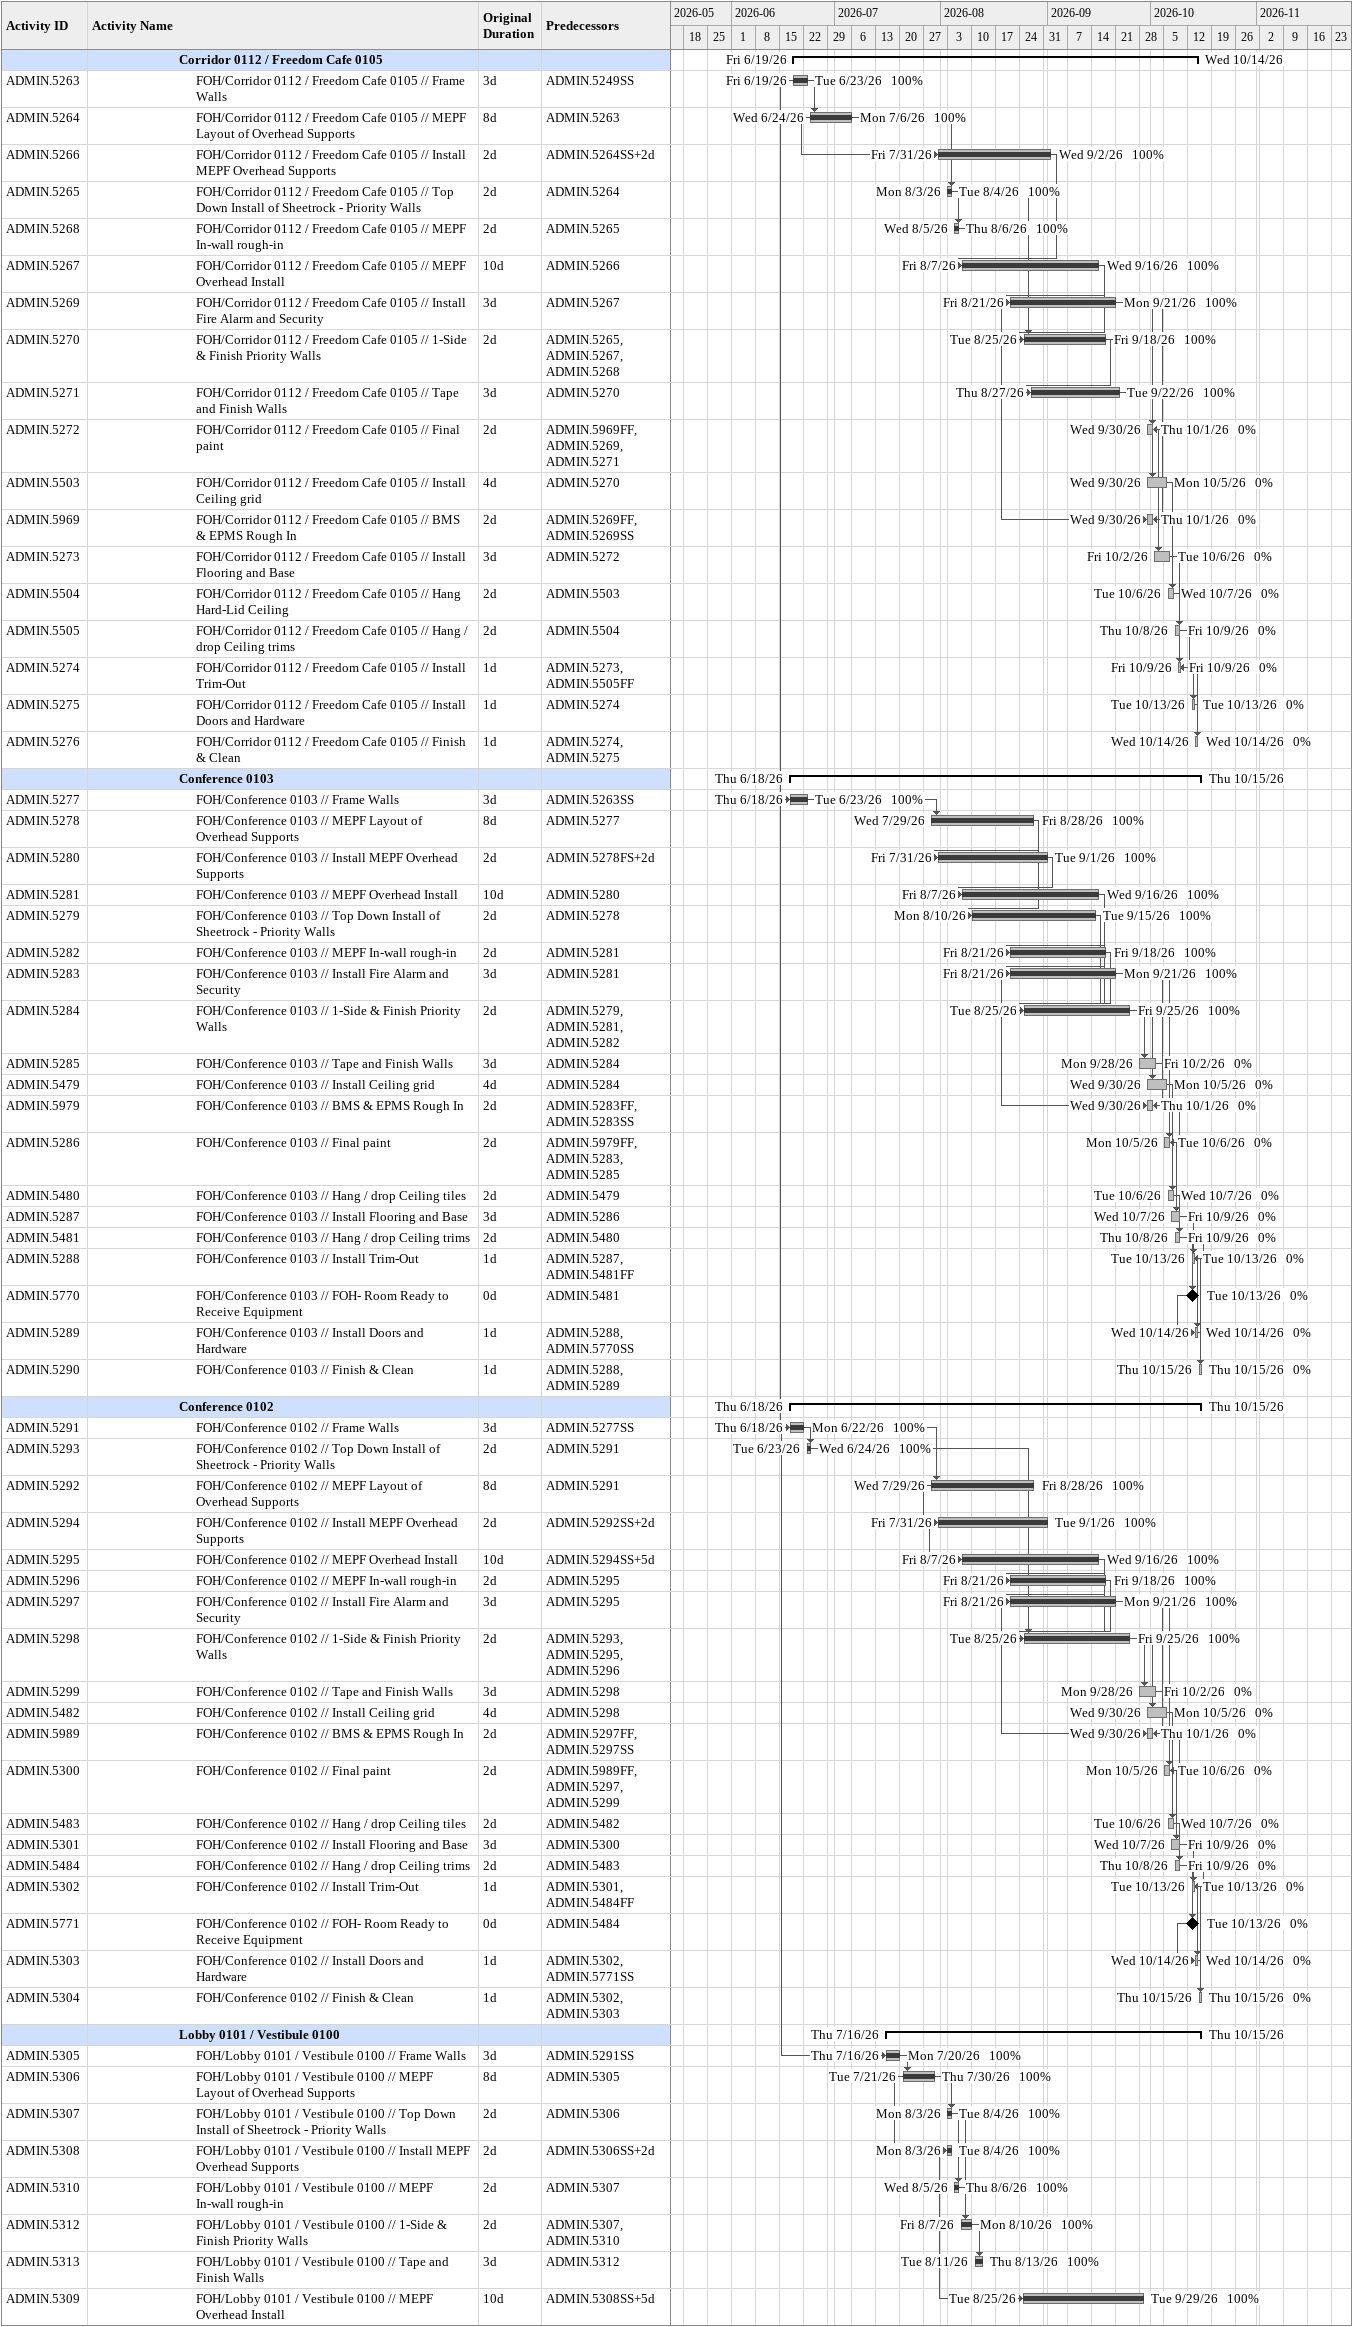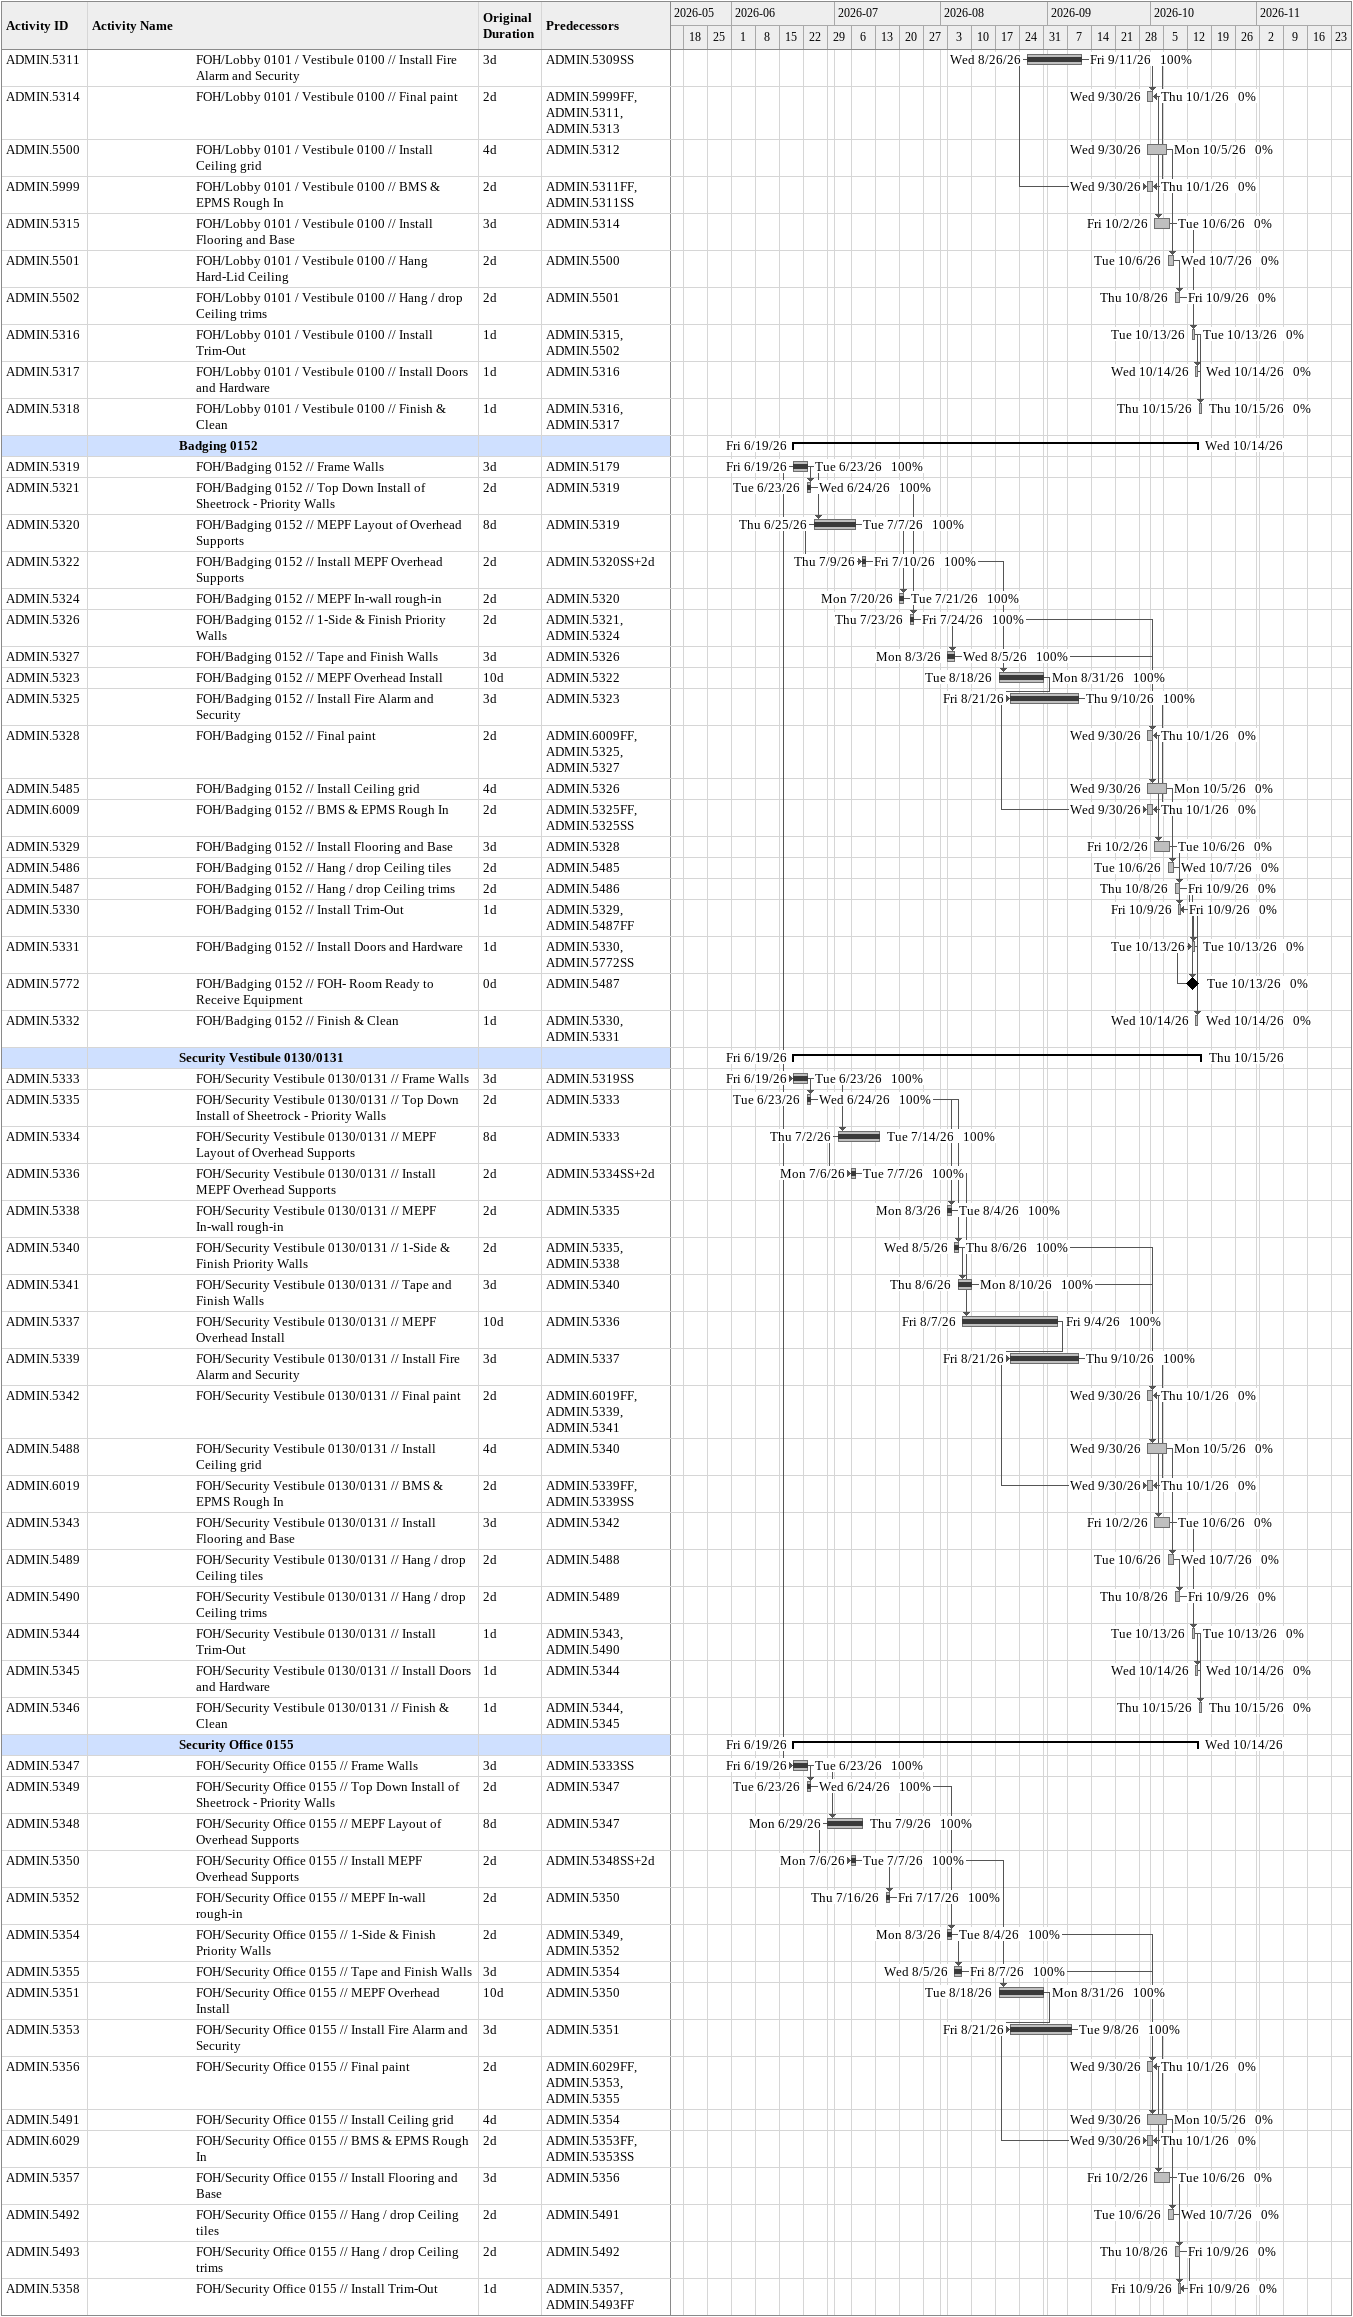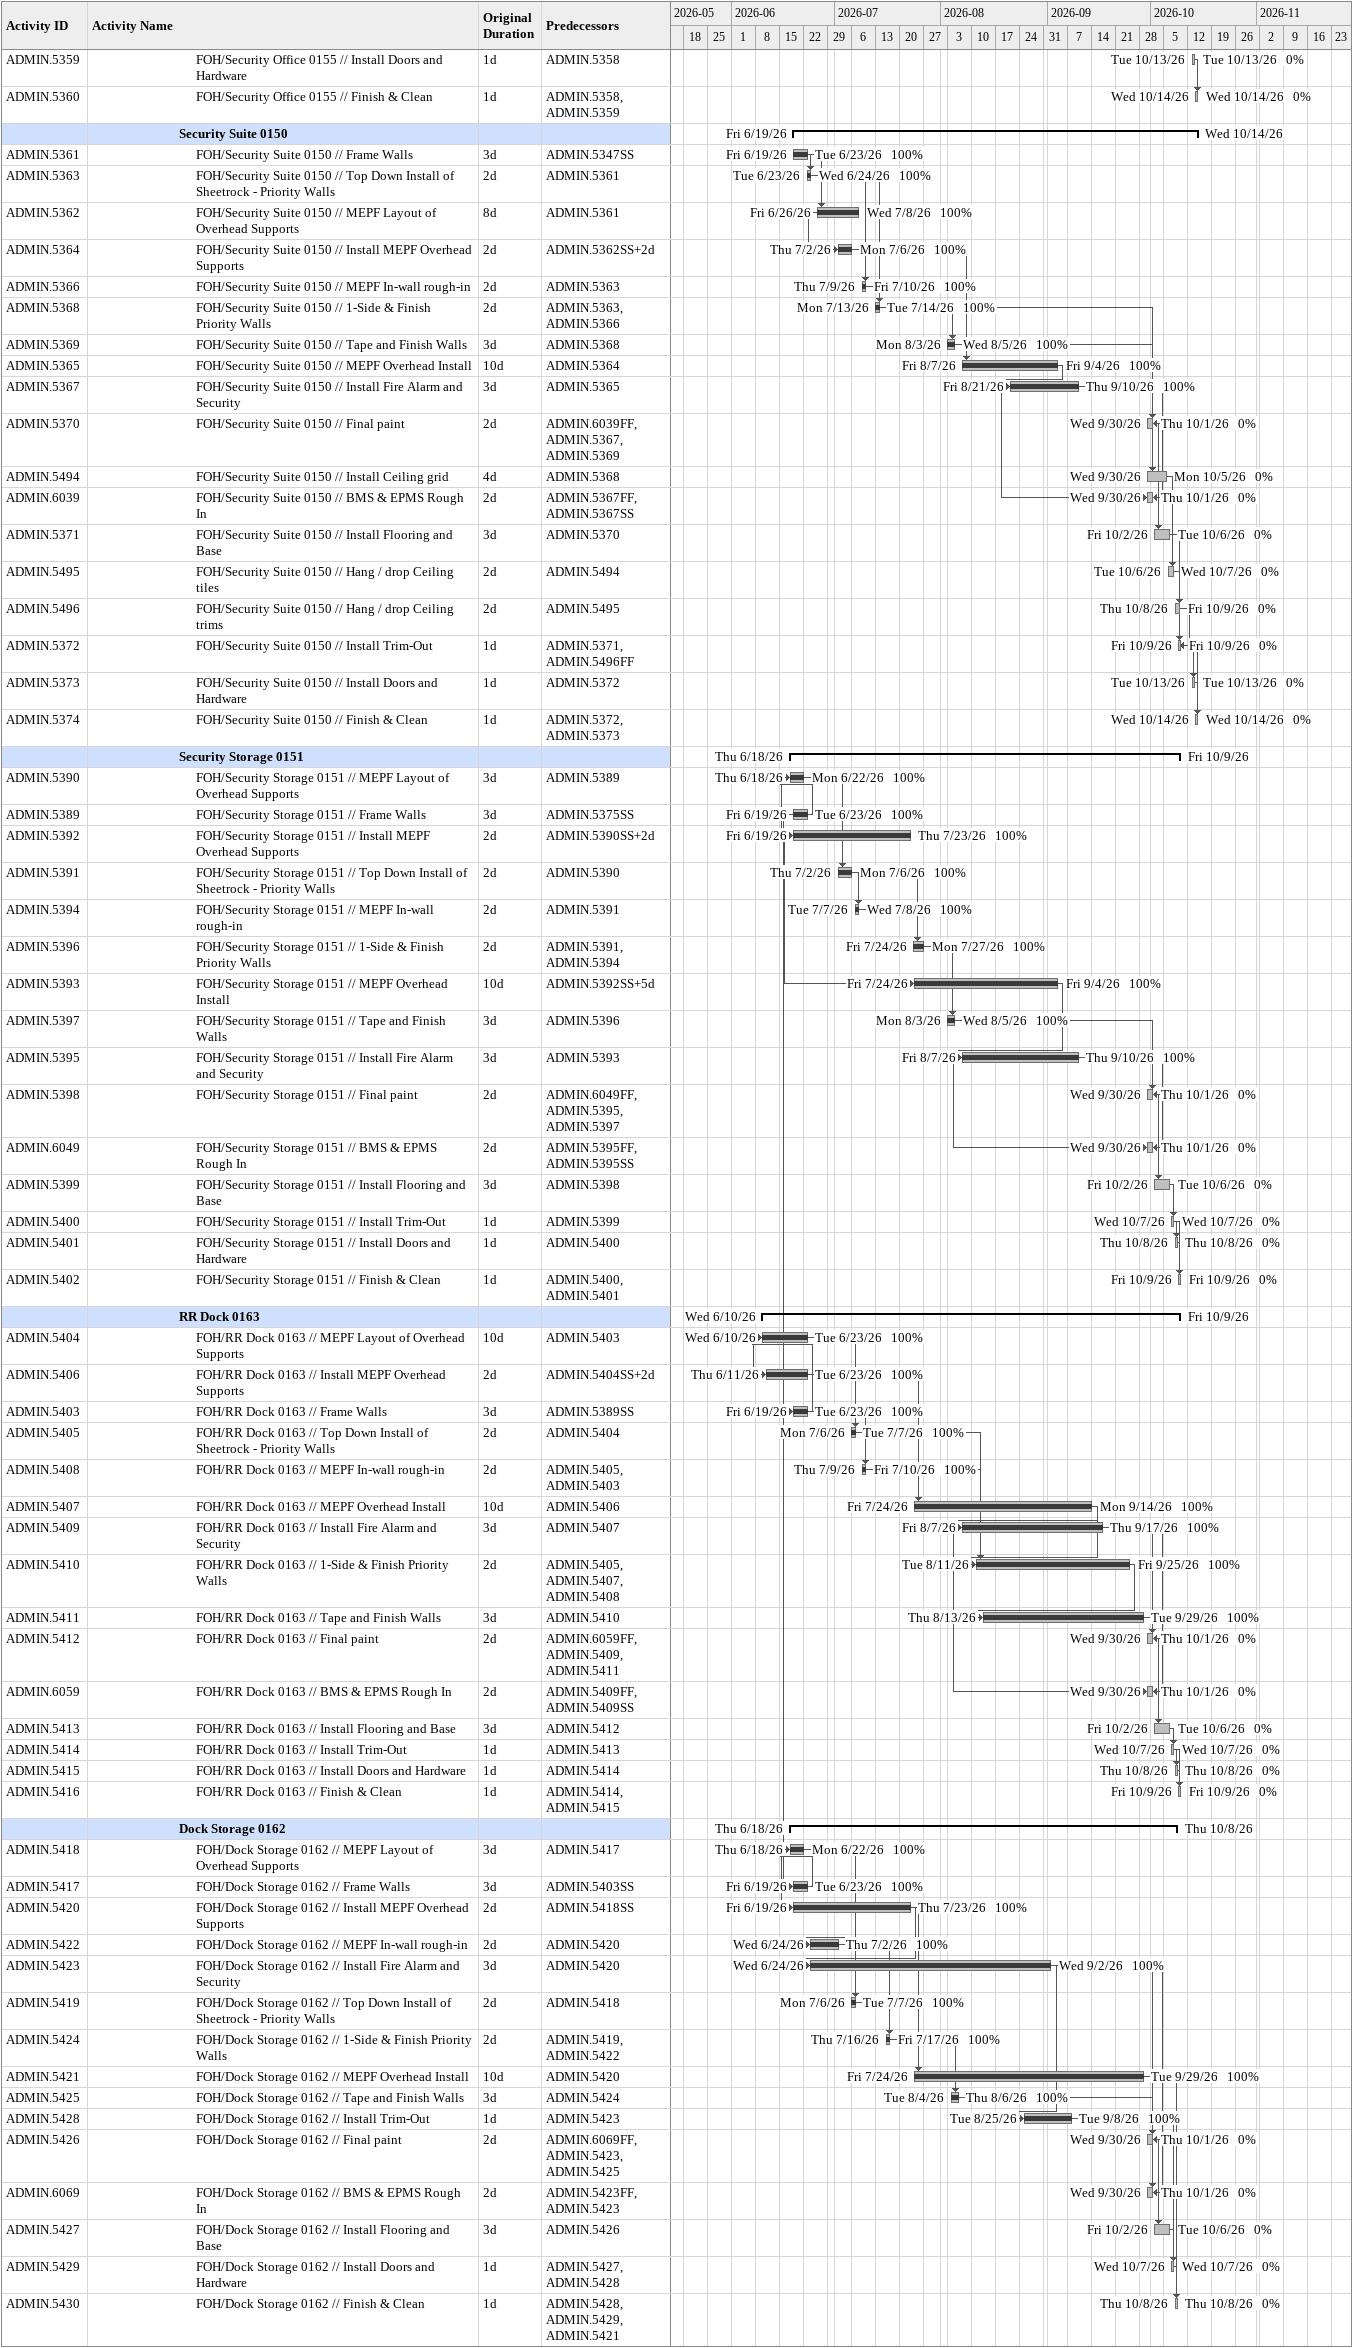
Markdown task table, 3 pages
| ID | Level | Task | Original duration | Start | Finish | Predecessors | % complete |
|---|---|---|---|---|---|---|---|
|  | 6 | **Corridor 0112 / Freedom Cafe 0105** |  | 2026-06-19 | 2026-10-14 |  |  |
| ADMIN.5263 | 7 | FOH/Corridor 0112 / Freedom Cafe 0105 // Frame Walls | 3d | 2026-06-19 | 2026-06-23 | ADMIN.5249SS | 100 |
| ADMIN.5264 | 7 | FOH/Corridor 0112 / Freedom Cafe 0105 // MEPF Layout of Overhead Supports | 8d | 2026-06-24 | 2026-07-06 | ADMIN.5263 | 100 |
| ADMIN.5266 | 7 | FOH/Corridor 0112 / Freedom Cafe 0105 // Install MEPF Overhead Supports | 2d | 2026-07-31 | 2026-09-02 | ADMIN.5264SS+2d | 100 |
| ADMIN.5265 | 7 | FOH/Corridor 0112 / Freedom Cafe 0105 // Top Down Install of Sheetrock - Priority Walls | 2d | 2026-08-03 | 2026-08-04 | ADMIN.5264 | 100 |
| ADMIN.5268 | 7 | FOH/Corridor 0112 / Freedom Cafe 0105 // MEPF In-wall rough-in | 2d | 2026-08-05 | 2026-08-06 | ADMIN.5265 | 100 |
| ADMIN.5267 | 7 | FOH/Corridor 0112 / Freedom Cafe 0105 // MEPF Overhead Install | 10d | 2026-08-07 | 2026-09-16 | ADMIN.5266 | 100 |
| ADMIN.5269 | 7 | FOH/Corridor 0112 / Freedom Cafe 0105 // Install Fire Alarm and Security | 3d | 2026-08-21 | 2026-09-21 | ADMIN.5267 | 100 |
| ADMIN.5270 | 7 | FOH/Corridor 0112 / Freedom Cafe 0105 // 1-Side & Finish Priority Walls | 2d | 2026-08-25 | 2026-09-18 | ADMIN.5265, ADMIN.5267, ADMIN.5268 | 100 |
| ADMIN.5271 | 7 | FOH/Corridor 0112 / Freedom Cafe 0105 // Tape and Finish Walls | 3d | 2026-08-27 | 2026-09-22 | ADMIN.5270 | 100 |
| ADMIN.5272 | 7 | FOH/Corridor 0112 / Freedom Cafe 0105 // Final paint | 2d | 2026-09-30 | 2026-10-01 | ADMIN.5969FF, ADMIN.5269, ADMIN.5271 | 0 |
| ADMIN.5503 | 7 | FOH/Corridor 0112 / Freedom Cafe 0105 // Install Ceiling grid | 4d | 2026-09-30 | 2026-10-05 | ADMIN.5270 | 0 |
| ADMIN.5969 | 7 | FOH/Corridor 0112 / Freedom Cafe 0105 // BMS & EPMS Rough In | 2d | 2026-09-30 | 2026-10-01 | ADMIN.5269FF, ADMIN.5269SS | 0 |
| ADMIN.5273 | 7 | FOH/Corridor 0112 / Freedom Cafe 0105 // Install Flooring and Base | 3d | 2026-10-02 | 2026-10-06 | ADMIN.5272 | 0 |
| ADMIN.5504 | 7 | FOH/Corridor 0112 / Freedom Cafe 0105 // Hang Hard-Lid Ceiling | 2d | 2026-10-06 | 2026-10-07 | ADMIN.5503 | 0 |
| ADMIN.5505 | 7 | FOH/Corridor 0112 / Freedom Cafe 0105 // Hang / drop Ceiling trims | 2d | 2026-10-08 | 2026-10-09 | ADMIN.5504 | 0 |
| ADMIN.5274 | 7 | FOH/Corridor 0112 / Freedom Cafe 0105 // Install Trim-Out | 1d | 2026-10-09 | 2026-10-09 | ADMIN.5273, ADMIN.5505FF | 0 |
| ADMIN.5275 | 7 | FOH/Corridor 0112 / Freedom Cafe 0105 // Install Doors and Hardware | 1d | 2026-10-13 | 2026-10-13 | ADMIN.5274 | 0 |
| ADMIN.5276 | 7 | FOH/Corridor 0112 / Freedom Cafe 0105 // Finish & Clean | 1d | 2026-10-14 | 2026-10-14 | ADMIN.5274, ADMIN.5275 | 0 |
|  | 6 | **Conference 0103** |  | 2026-06-18 | 2026-10-15 |  |  |
| ADMIN.5277 | 7 | FOH/Conference 0103 // Frame Walls | 3d | 2026-06-18 | 2026-06-23 | ADMIN.5263SS | 100 |
| ADMIN.5278 | 7 | FOH/Conference 0103 // MEPF Layout of Overhead Supports | 8d | 2026-07-29 | 2026-08-28 | ADMIN.5277 | 100 |
| ADMIN.5280 | 7 | FOH/Conference 0103 // Install MEPF Overhead Supports | 2d | 2026-07-31 | 2026-09-01 | ADMIN.5278FS+2d | 100 |
| ADMIN.5281 | 7 | FOH/Conference 0103 // MEPF Overhead Install | 10d | 2026-08-07 | 2026-09-16 | ADMIN.5280 | 100 |
| ADMIN.5279 | 7 | FOH/Conference 0103 // Top Down Install of Sheetrock - Priority Walls | 2d | 2026-08-10 | 2026-09-15 | ADMIN.5278 | 100 |
| ADMIN.5282 | 7 | FOH/Conference 0103 // MEPF In-wall rough-in | 2d | 2026-08-21 | 2026-09-18 | ADMIN.5281 | 100 |
| ADMIN.5283 | 7 | FOH/Conference 0103 // Install Fire Alarm and Security | 3d | 2026-08-21 | 2026-09-21 | ADMIN.5281 | 100 |
| ADMIN.5284 | 7 | FOH/Conference 0103 // 1-Side & Finish Priority Walls | 2d | 2026-08-25 | 2026-09-25 | ADMIN.5279, ADMIN.5281, ADMIN.5282 | 100 |
| ADMIN.5285 | 7 | FOH/Conference 0103 // Tape and Finish Walls | 3d | 2026-09-28 | 2026-10-02 | ADMIN.5284 | 0 |
| ADMIN.5479 | 7 | FOH/Conference 0103 // Install Ceiling grid | 4d | 2026-09-30 | 2026-10-05 | ADMIN.5284 | 0 |
| ADMIN.5979 | 7 | FOH/Conference 0103 // BMS & EPMS Rough In | 2d | 2026-09-30 | 2026-10-01 | ADMIN.5283FF, ADMIN.5283SS | 0 |
| ADMIN.5286 | 7 | FOH/Conference 0103 // Final paint | 2d | 2026-10-05 | 2026-10-06 | ADMIN.5979FF, ADMIN.5283, ADMIN.5285 | 0 |
| ADMIN.5480 | 7 | FOH/Conference 0103 // Hang / drop Ceiling tiles | 2d | 2026-10-06 | 2026-10-07 | ADMIN.5479 | 0 |
| ADMIN.5287 | 7 | FOH/Conference 0103 // Install Flooring and Base | 3d | 2026-10-07 | 2026-10-09 | ADMIN.5286 | 0 |
| ADMIN.5481 | 7 | FOH/Conference 0103 // Hang / drop Ceiling trims | 2d | 2026-10-08 | 2026-10-09 | ADMIN.5480 | 0 |
| ADMIN.5288 | 7 | FOH/Conference 0103 // Install Trim-Out | 1d | 2026-10-13 | 2026-10-13 | ADMIN.5287, ADMIN.5481FF | 0 |
| ADMIN.5770 | 7 | FOH/Conference 0103 // FOH- Room Ready to Receive Equipment | 0d | 2026-10-13 | 2026-10-13 | ADMIN.5481 | 0 |
| ADMIN.5289 | 7 | FOH/Conference 0103 // Install Doors and Hardware | 1d | 2026-10-14 | 2026-10-14 | ADMIN.5288, ADMIN.5770SS | 0 |
| ADMIN.5290 | 7 | FOH/Conference 0103 // Finish & Clean | 1d | 2026-10-15 | 2026-10-15 | ADMIN.5288, ADMIN.5289 | 0 |
|  | 6 | **Conference 0102** |  | 2026-06-18 | 2026-10-15 |  |  |
| ADMIN.5291 | 7 | FOH/Conference 0102 // Frame Walls | 3d | 2026-06-18 | 2026-06-22 | ADMIN.5277SS | 100 |
| ADMIN.5293 | 7 | FOH/Conference 0102 // Top Down Install of Sheetrock - Priority Walls | 2d | 2026-06-23 | 2026-06-24 | ADMIN.5291 | 100 |
| ADMIN.5292 | 7 | FOH/Conference 0102 // MEPF Layout of Overhead Supports | 8d | 2026-07-29 | 2026-08-28 | ADMIN.5291 | 100 |
| ADMIN.5294 | 7 | FOH/Conference 0102 // Install MEPF Overhead Supports | 2d | 2026-07-31 | 2026-09-01 | ADMIN.5292SS+2d | 100 |
| ADMIN.5295 | 7 | FOH/Conference 0102 // MEPF Overhead Install | 10d | 2026-08-07 | 2026-09-16 | ADMIN.5294SS+5d | 100 |
| ADMIN.5296 | 7 | FOH/Conference 0102 // MEPF In-wall rough-in | 2d | 2026-08-21 | 2026-09-18 | ADMIN.5295 | 100 |
| ADMIN.5297 | 7 | FOH/Conference 0102 // Install Fire Alarm and Security | 3d | 2026-08-21 | 2026-09-21 | ADMIN.5295 | 100 |
| ADMIN.5298 | 7 | FOH/Conference 0102 // 1-Side & Finish Priority Walls | 2d | 2026-08-25 | 2026-09-25 | ADMIN.5293, ADMIN.5295, ADMIN.5296 | 100 |
| ADMIN.5299 | 7 | FOH/Conference 0102 // Tape and Finish Walls | 3d | 2026-09-28 | 2026-10-02 | ADMIN.5298 | 0 |
| ADMIN.5482 | 7 | FOH/Conference 0102 // Install Ceiling grid | 4d | 2026-09-30 | 2026-10-05 | ADMIN.5298 | 0 |
| ADMIN.5989 | 7 | FOH/Conference 0102 // BMS & EPMS Rough In | 2d | 2026-09-30 | 2026-10-01 | ADMIN.5297FF, ADMIN.5297SS | 0 |
| ADMIN.5300 | 7 | FOH/Conference 0102 // Final paint | 2d | 2026-10-05 | 2026-10-06 | ADMIN.5989FF, ADMIN.5297, ADMIN.5299 | 0 |
| ADMIN.5483 | 7 | FOH/Conference 0102 // Hang / drop Ceiling tiles | 2d | 2026-10-06 | 2026-10-07 | ADMIN.5482 | 0 |
| ADMIN.5301 | 7 | FOH/Conference 0102 // Install Flooring and Base | 3d | 2026-10-07 | 2026-10-09 | ADMIN.5300 | 0 |
| ADMIN.5484 | 7 | FOH/Conference 0102 // Hang / drop Ceiling trims | 2d | 2026-10-08 | 2026-10-09 | ADMIN.5483 | 0 |
| ADMIN.5302 | 7 | FOH/Conference 0102 // Install Trim-Out | 1d | 2026-10-13 | 2026-10-13 | ADMIN.5301, ADMIN.5484FF | 0 |
| ADMIN.5771 | 7 | FOH/Conference 0102 // FOH- Room Ready to Receive Equipment | 0d | 2026-10-13 | 2026-10-13 | ADMIN.5484 | 0 |
| ADMIN.5303 | 7 | FOH/Conference 0102 // Install Doors and Hardware | 1d | 2026-10-14 | 2026-10-14 | ADMIN.5302, ADMIN.5771SS | 0 |
| ADMIN.5304 | 7 | FOH/Conference 0102 // Finish & Clean | 1d | 2026-10-15 | 2026-10-15 | ADMIN.5302, ADMIN.5303 | 0 |
|  | 6 | **Lobby 0101 / Vestibule 0100** |  | 2026-07-16 | 2026-10-15 |  |  |
| ADMIN.5305 | 7 | FOH/Lobby 0101 / Vestibule 0100 // Frame Walls | 3d | 2026-07-16 | 2026-07-20 | ADMIN.5291SS | 100 |
| ADMIN.5306 | 7 | FOH/Lobby 0101 / Vestibule 0100 // MEPF Layout of Overhead Supports | 8d | 2026-07-21 | 2026-07-30 | ADMIN.5305 | 100 |
| ADMIN.5307 | 7 | FOH/Lobby 0101 / Vestibule 0100 // Top Down Install of Sheetrock - Priority Walls | 2d | 2026-08-03 | 2026-08-04 | ADMIN.5306 | 100 |
| ADMIN.5308 | 7 | FOH/Lobby 0101 / Vestibule 0100 // Install MEPF Overhead Supports | 2d | 2026-08-03 | 2026-08-04 | ADMIN.5306SS+2d | 100 |
| ADMIN.5310 | 7 | FOH/Lobby 0101 / Vestibule 0100 // MEPF In-wall rough-in | 2d | 2026-08-05 | 2026-08-06 | ADMIN.5307 | 100 |
| ADMIN.5312 | 7 | FOH/Lobby 0101 / Vestibule 0100 // 1-Side & Finish Priority Walls | 2d | 2026-08-07 | 2026-08-10 | ADMIN.5307, ADMIN.5310 | 100 |
| ADMIN.5313 | 7 | FOH/Lobby 0101 / Vestibule 0100 // Tape and Finish Walls | 3d | 2026-08-11 | 2026-08-13 | ADMIN.5312 | 100 |
| ADMIN.5309 | 7 | FOH/Lobby 0101 / Vestibule 0100 // MEPF Overhead Install | 10d | 2026-08-25 | 2026-09-29 | ADMIN.5308SS+5d | 100 |
| ADMIN.5311 | 7 | FOH/Lobby 0101 / Vestibule 0100 // Install Fire Alarm and Security | 3d | 2026-08-26 | 2026-09-11 | ADMIN.5309SS | 100 |
| ADMIN.5314 | 7 | FOH/Lobby 0101 / Vestibule 0100 // Final paint | 2d | 2026-09-30 | 2026-10-01 | ADMIN.5999FF, ADMIN.5311, ADMIN.5313 | 0 |
| ADMIN.5500 | 7 | FOH/Lobby 0101 / Vestibule 0100 // Install Ceiling grid | 4d | 2026-09-30 | 2026-10-05 | ADMIN.5312 | 0 |
| ADMIN.5999 | 7 | FOH/Lobby 0101 / Vestibule 0100 // BMS & EPMS Rough In | 2d | 2026-09-30 | 2026-10-01 | ADMIN.5311FF, ADMIN.5311SS | 0 |
| ADMIN.5315 | 7 | FOH/Lobby 0101 / Vestibule 0100 // Install Flooring and Base | 3d | 2026-10-02 | 2026-10-06 | ADMIN.5314 | 0 |
| ADMIN.5501 | 7 | FOH/Lobby 0101 / Vestibule 0100 // Hang Hard-Lid Ceiling | 2d | 2026-10-06 | 2026-10-07 | ADMIN.5500 | 0 |
| ADMIN.5502 | 7 | FOH/Lobby 0101 / Vestibule 0100 // Hang / drop Ceiling trims | 2d | 2026-10-08 | 2026-10-09 | ADMIN.5501 | 0 |
| ADMIN.5316 | 7 | FOH/Lobby 0101 / Vestibule 0100 // Install Trim-Out | 1d | 2026-10-13 | 2026-10-13 | ADMIN.5315, ADMIN.5502 | 0 |
| ADMIN.5317 | 7 | FOH/Lobby 0101 / Vestibule 0100 // Install Doors and Hardware | 1d | 2026-10-14 | 2026-10-14 | ADMIN.5316 | 0 |
| ADMIN.5318 | 7 | FOH/Lobby 0101 / Vestibule 0100 // Finish & Clean | 1d | 2026-10-15 | 2026-10-15 | ADMIN.5316, ADMIN.5317 | 0 |
|  | 6 | **Badging 0152** |  | 2026-06-19 | 2026-10-14 |  |  |
| ADMIN.5319 | 7 | FOH/Badging 0152 // Frame Walls | 3d | 2026-06-19 | 2026-06-23 | ADMIN.5179 | 100 |
| ADMIN.5321 | 7 | FOH/Badging 0152 // Top Down Install of Sheetrock - Priority Walls | 2d | 2026-06-23 | 2026-06-24 | ADMIN.5319 | 100 |
| ADMIN.5320 | 7 | FOH/Badging 0152 // MEPF Layout of Overhead Supports | 8d | 2026-06-25 | 2026-07-07 | ADMIN.5319 | 100 |
| ADMIN.5322 | 7 | FOH/Badging 0152 // Install MEPF Overhead Supports | 2d | 2026-07-09 | 2026-07-10 | ADMIN.5320SS+2d | 100 |
| ADMIN.5324 | 7 | FOH/Badging 0152 // MEPF In-wall rough-in | 2d | 2026-07-20 | 2026-07-21 | ADMIN.5320 | 100 |
| ADMIN.5326 | 7 | FOH/Badging 0152 // 1-Side & Finish Priority Walls | 2d | 2026-07-23 | 2026-07-24 | ADMIN.5321, ADMIN.5324 | 100 |
| ADMIN.5327 | 7 | FOH/Badging 0152 // Tape and Finish Walls | 3d | 2026-08-03 | 2026-08-05 | ADMIN.5326 | 100 |
| ADMIN.5323 | 7 | FOH/Badging 0152 // MEPF Overhead Install | 10d | 2026-08-18 | 2026-08-31 | ADMIN.5322 | 100 |
| ADMIN.5325 | 7 | FOH/Badging 0152 // Install Fire Alarm and Security | 3d | 2026-08-21 | 2026-09-10 | ADMIN.5323 | 100 |
| ADMIN.5328 | 7 | FOH/Badging 0152 // Final paint | 2d | 2026-09-30 | 2026-10-01 | ADMIN.6009FF, ADMIN.5325, ADMIN.5327 | 0 |
| ADMIN.5485 | 7 | FOH/Badging 0152 // Install Ceiling grid | 4d | 2026-09-30 | 2026-10-05 | ADMIN.5326 | 0 |
| ADMIN.6009 | 7 | FOH/Badging 0152 // BMS & EPMS Rough In | 2d | 2026-09-30 | 2026-10-01 | ADMIN.5325FF, ADMIN.5325SS | 0 |
| ADMIN.5329 | 7 | FOH/Badging 0152 // Install Flooring and Base | 3d | 2026-10-02 | 2026-10-06 | ADMIN.5328 | 0 |
| ADMIN.5486 | 7 | FOH/Badging 0152 // Hang / drop Ceiling tiles | 2d | 2026-10-06 | 2026-10-07 | ADMIN.5485 | 0 |
| ADMIN.5487 | 7 | FOH/Badging 0152 // Hang / drop Ceiling trims | 2d | 2026-10-08 | 2026-10-09 | ADMIN.5486 | 0 |
| ADMIN.5330 | 7 | FOH/Badging 0152 // Install Trim-Out | 1d | 2026-10-09 | 2026-10-09 | ADMIN.5329, ADMIN.5487FF | 0 |
| ADMIN.5331 | 7 | FOH/Badging 0152 // Install Doors and Hardware | 1d | 2026-10-13 | 2026-10-13 | ADMIN.5330, ADMIN.5772SS | 0 |
| ADMIN.5772 | 7 | FOH/Badging 0152 // FOH- Room Ready to Receive Equipment | 0d | 2026-10-13 | 2026-10-13 | ADMIN.5487 | 0 |
| ADMIN.5332 | 7 | FOH/Badging 0152 // Finish & Clean | 1d | 2026-10-14 | 2026-10-14 | ADMIN.5330, ADMIN.5331 | 0 |
|  | 6 | **Security Vestibule 0130/0131** |  | 2026-06-19 | 2026-10-15 |  |  |
| ADMIN.5333 | 7 | FOH/Security Vestibule 0130/0131 // Frame Walls | 3d | 2026-06-19 | 2026-06-23 | ADMIN.5319SS | 100 |
| ADMIN.5335 | 7 | FOH/Security Vestibule 0130/0131 // Top Down Install of Sheetrock - Priority Walls | 2d | 2026-06-23 | 2026-06-24 | ADMIN.5333 | 100 |
| ADMIN.5334 | 7 | FOH/Security Vestibule 0130/0131 // MEPF Layout of Overhead Supports | 8d | 2026-07-02 | 2026-07-14 | ADMIN.5333 | 100 |
| ADMIN.5336 | 7 | FOH/Security Vestibule 0130/0131 // Install MEPF Overhead Supports | 2d | 2026-07-06 | 2026-07-07 | ADMIN.5334SS+2d | 100 |
| ADMIN.5338 | 7 | FOH/Security Vestibule 0130/0131 // MEPF In-wall rough-in | 2d | 2026-08-03 | 2026-08-04 | ADMIN.5335 | 100 |
| ADMIN.5340 | 7 | FOH/Security Vestibule 0130/0131 // 1-Side & Finish Priority Walls | 2d | 2026-08-05 | 2026-08-06 | ADMIN.5335, ADMIN.5338 | 100 |
| ADMIN.5341 | 7 | FOH/Security Vestibule 0130/0131 // Tape and Finish Walls | 3d | 2026-08-06 | 2026-08-10 | ADMIN.5340 | 100 |
| ADMIN.5337 | 7 | FOH/Security Vestibule 0130/0131 // MEPF Overhead Install | 10d | 2026-08-07 | 2026-09-04 | ADMIN.5336 | 100 |
| ADMIN.5339 | 7 | FOH/Security Vestibule 0130/0131 // Install Fire Alarm and Security | 3d | 2026-08-21 | 2026-09-10 | ADMIN.5337 | 100 |
| ADMIN.5342 | 7 | FOH/Security Vestibule 0130/0131 // Final paint | 2d | 2026-09-30 | 2026-10-01 | ADMIN.6019FF, ADMIN.5339, ADMIN.5341 | 0 |
| ADMIN.5488 | 7 | FOH/Security Vestibule 0130/0131 // Install Ceiling grid | 4d | 2026-09-30 | 2026-10-05 | ADMIN.5340 | 0 |
| ADMIN.6019 | 7 | FOH/Security Vestibule 0130/0131 // BMS & EPMS Rough In | 2d | 2026-09-30 | 2026-10-01 | ADMIN.5339FF, ADMIN.5339SS | 0 |
| ADMIN.5343 | 7 | FOH/Security Vestibule 0130/0131 // Install Flooring and Base | 3d | 2026-10-02 | 2026-10-06 | ADMIN.5342 | 0 |
| ADMIN.5489 | 7 | FOH/Security Vestibule 0130/0131 // Hang / drop Ceiling tiles | 2d | 2026-10-06 | 2026-10-07 | ADMIN.5488 | 0 |
| ADMIN.5490 | 7 | FOH/Security Vestibule 0130/0131 // Hang / drop Ceiling trims | 2d | 2026-10-08 | 2026-10-09 | ADMIN.5489 | 0 |
| ADMIN.5344 | 7 | FOH/Security Vestibule 0130/0131 // Install Trim-Out | 1d | 2026-10-13 | 2026-10-13 | ADMIN.5343, ADMIN.5490 | 0 |
| ADMIN.5345 | 7 | FOH/Security Vestibule 0130/0131 // Install Doors and Hardware | 1d | 2026-10-14 | 2026-10-14 | ADMIN.5344 | 0 |
| ADMIN.5346 | 7 | FOH/Security Vestibule 0130/0131 // Finish & Clean | 1d | 2026-10-15 | 2026-10-15 | ADMIN.5344, ADMIN.5345 | 0 |
|  | 6 | **Security Office 0155** |  | 2026-06-19 | 2026-10-14 |  |  |
| ADMIN.5347 | 7 | FOH/Security Office 0155 // Frame Walls | 3d | 2026-06-19 | 2026-06-23 | ADMIN.5333SS | 100 |
| ADMIN.5349 | 7 | FOH/Security Office 0155 // Top Down Install of Sheetrock - Priority Walls | 2d | 2026-06-23 | 2026-06-24 | ADMIN.5347 | 100 |
| ADMIN.5348 | 7 | FOH/Security Office 0155 // MEPF Layout of Overhead Supports | 8d | 2026-06-29 | 2026-07-09 | ADMIN.5347 | 100 |
| ADMIN.5350 | 7 | FOH/Security Office 0155 // Install MEPF Overhead Supports | 2d | 2026-07-06 | 2026-07-07 | ADMIN.5348SS+2d | 100 |
| ADMIN.5352 | 7 | FOH/Security Office 0155 // MEPF In-wall rough-in | 2d | 2026-07-16 | 2026-07-17 | ADMIN.5350 | 100 |
| ADMIN.5354 | 7 | FOH/Security Office 0155 // 1-Side & Finish Priority Walls | 2d | 2026-08-03 | 2026-08-04 | ADMIN.5349, ADMIN.5352 | 100 |
| ADMIN.5355 | 7 | FOH/Security Office 0155 // Tape and Finish Walls | 3d | 2026-08-05 | 2026-08-07 | ADMIN.5354 | 100 |
| ADMIN.5351 | 7 | FOH/Security Office 0155 // MEPF Overhead Install | 10d | 2026-08-18 | 2026-08-31 | ADMIN.5350 | 100 |
| ADMIN.5353 | 7 | FOH/Security Office 0155 // Install Fire Alarm and Security | 3d | 2026-08-21 | 2026-09-08 | ADMIN.5351 | 100 |
| ADMIN.5356 | 7 | FOH/Security Office 0155 // Final paint | 2d | 2026-09-30 | 2026-10-01 | ADMIN.6029FF, ADMIN.5353, ADMIN.5355 | 0 |
| ADMIN.5491 | 7 | FOH/Security Office 0155 // Install Ceiling grid | 4d | 2026-09-30 | 2026-10-05 | ADMIN.5354 | 0 |
| ADMIN.6029 | 7 | FOH/Security Office 0155 // BMS & EPMS Rough In | 2d | 2026-09-30 | 2026-10-01 | ADMIN.5353FF, ADMIN.5353SS | 0 |
| ADMIN.5357 | 7 | FOH/Security Office 0155 // Install Flooring and Base | 3d | 2026-10-02 | 2026-10-06 | ADMIN.5356 | 0 |
| ADMIN.5492 | 7 | FOH/Security Office 0155 // Hang / drop Ceiling tiles | 2d | 2026-10-06 | 2026-10-07 | ADMIN.5491 | 0 |
| ADMIN.5493 | 7 | FOH/Security Office 0155 // Hang / drop Ceiling trims | 2d | 2026-10-08 | 2026-10-09 | ADMIN.5492 | 0 |
| ADMIN.5358 | 7 | FOH/Security Office 0155 // Install Trim-Out | 1d | 2026-10-09 | 2026-10-09 | ADMIN.5357, ADMIN.5493FF | 0 |
| ADMIN.5359 | 7 | FOH/Security Office 0155 // Install Doors and Hardware | 1d | 2026-10-13 | 2026-10-13 | ADMIN.5358 | 0 |
| ADMIN.5360 | 7 | FOH/Security Office 0155 // Finish & Clean | 1d | 2026-10-14 | 2026-10-14 | ADMIN.5358, ADMIN.5359 | 0 |
|  | 6 | **Security Suite 0150** |  | 2026-06-19 | 2026-10-14 |  |  |
| ADMIN.5361 | 7 | FOH/Security Suite 0150 // Frame Walls | 3d | 2026-06-19 | 2026-06-23 | ADMIN.5347SS | 100 |
| ADMIN.5363 | 7 | FOH/Security Suite 0150 // Top Down Install of Sheetrock - Priority Walls | 2d | 2026-06-23 | 2026-06-24 | ADMIN.5361 | 100 |
| ADMIN.5362 | 7 | FOH/Security Suite 0150 // MEPF Layout of Overhead Supports | 8d | 2026-06-26 | 2026-07-08 | ADMIN.5361 | 100 |
| ADMIN.5364 | 7 | FOH/Security Suite 0150 // Install MEPF Overhead Supports | 2d | 2026-07-02 | 2026-07-06 | ADMIN.5362SS+2d | 100 |
| ADMIN.5366 | 7 | FOH/Security Suite 0150 // MEPF In-wall rough-in | 2d | 2026-07-09 | 2026-07-10 | ADMIN.5363 | 100 |
| ADMIN.5368 | 7 | FOH/Security Suite 0150 // 1-Side & Finish Priority Walls | 2d | 2026-07-13 | 2026-07-14 | ADMIN.5363, ADMIN.5366 | 100 |
| ADMIN.5369 | 7 | FOH/Security Suite 0150 // Tape and Finish Walls | 3d | 2026-08-03 | 2026-08-05 | ADMIN.5368 | 100 |
| ADMIN.5365 | 7 | FOH/Security Suite 0150 // MEPF Overhead Install | 10d | 2026-08-07 | 2026-09-04 | ADMIN.5364 | 100 |
| ADMIN.5367 | 7 | FOH/Security Suite 0150 // Install Fire Alarm and Security | 3d | 2026-08-21 | 2026-09-10 | ADMIN.5365 | 100 |
| ADMIN.5370 | 7 | FOH/Security Suite 0150 // Final paint | 2d | 2026-09-30 | 2026-10-01 | ADMIN.6039FF, ADMIN.5367, ADMIN.5369 | 0 |
| ADMIN.5494 | 7 | FOH/Security Suite 0150 // Install Ceiling grid | 4d | 2026-09-30 | 2026-10-05 | ADMIN.5368 | 0 |
| ADMIN.6039 | 7 | FOH/Security Suite 0150 // BMS & EPMS Rough In | 2d | 2026-09-30 | 2026-10-01 | ADMIN.5367FF, ADMIN.5367SS | 0 |
| ADMIN.5371 | 7 | FOH/Security Suite 0150 // Install Flooring and Base | 3d | 2026-10-02 | 2026-10-06 | ADMIN.5370 | 0 |
| ADMIN.5495 | 7 | FOH/Security Suite 0150 // Hang / drop Ceiling tiles | 2d | 2026-10-06 | 2026-10-07 | ADMIN.5494 | 0 |
| ADMIN.5496 | 7 | FOH/Security Suite 0150 // Hang / drop Ceiling trims | 2d | 2026-10-08 | 2026-10-09 | ADMIN.5495 | 0 |
| ADMIN.5372 | 7 | FOH/Security Suite 0150 // Install Trim-Out | 1d | 2026-10-09 | 2026-10-09 | ADMIN.5371, ADMIN.5496FF | 0 |
| ADMIN.5373 | 7 | FOH/Security Suite 0150 // Install Doors and Hardware | 1d | 2026-10-13 | 2026-10-13 | ADMIN.5372 | 0 |
| ADMIN.5374 | 7 | FOH/Security Suite 0150 // Finish & Clean | 1d | 2026-10-14 | 2026-10-14 | ADMIN.5372, ADMIN.5373 | 0 |
|  | 6 | **Security Storage 0151** |  | 2026-06-18 | 2026-10-09 |  |  |
| ADMIN.5390 | 7 | FOH/Security Storage 0151 // MEPF Layout of Overhead Supports | 3d | 2026-06-18 | 2026-06-22 | ADMIN.5389 | 100 |
| ADMIN.5389 | 7 | FOH/Security Storage 0151 // Frame Walls | 3d | 2026-06-19 | 2026-06-23 | ADMIN.5375SS | 100 |
| ADMIN.5392 | 7 | FOH/Security Storage 0151 // Install MEPF Overhead Supports | 2d | 2026-06-19 | 2026-07-23 | ADMIN.5390SS+2d | 100 |
| ADMIN.5391 | 7 | FOH/Security Storage 0151 // Top Down Install of Sheetrock - Priority Walls | 2d | 2026-07-02 | 2026-07-06 | ADMIN.5390 | 100 |
| ADMIN.5394 | 7 | FOH/Security Storage 0151 // MEPF In-wall rough-in | 2d | 2026-07-07 | 2026-07-08 | ADMIN.5391 | 100 |
| ADMIN.5396 | 7 | FOH/Security Storage 0151 // 1-Side & Finish Priority Walls | 2d | 2026-07-24 | 2026-07-27 | ADMIN.5391, ADMIN.5394 | 100 |
| ADMIN.5393 | 7 | FOH/Security Storage 0151 // MEPF Overhead Install | 10d | 2026-07-24 | 2026-09-04 | ADMIN.5392SS+5d | 100 |
| ADMIN.5397 | 7 | FOH/Security Storage 0151 // Tape and Finish Walls | 3d | 2026-08-03 | 2026-08-05 | ADMIN.5396 | 100 |
| ADMIN.5395 | 7 | FOH/Security Storage 0151 // Install Fire Alarm and Security | 3d | 2026-08-07 | 2026-09-10 | ADMIN.5393 | 100 |
| ADMIN.5398 | 7 | FOH/Security Storage 0151 // Final paint | 2d | 2026-09-30 | 2026-10-01 | ADMIN.6049FF, ADMIN.5395, ADMIN.5397 | 0 |
| ADMIN.6049 | 7 | FOH/Security Storage 0151 // BMS & EPMS Rough In | 2d | 2026-09-30 | 2026-10-01 | ADMIN.5395FF, ADMIN.5395SS | 0 |
| ADMIN.5399 | 7 | FOH/Security Storage 0151 // Install Flooring and Base | 3d | 2026-10-02 | 2026-10-06 | ADMIN.5398 | 0 |
| ADMIN.5400 | 7 | FOH/Security Storage 0151 // Install Trim-Out | 1d | 2026-10-07 | 2026-10-07 | ADMIN.5399 | 0 |
| ADMIN.5401 | 7 | FOH/Security Storage 0151 // Install Doors and Hardware | 1d | 2026-10-08 | 2026-10-08 | ADMIN.5400 | 0 |
| ADMIN.5402 | 7 | FOH/Security Storage 0151 // Finish & Clean | 1d | 2026-10-09 | 2026-10-09 | ADMIN.5400, ADMIN.5401 | 0 |
|  | 6 | **RR Dock 0163** |  | 2026-06-10 | 2026-10-09 |  |  |
| ADMIN.5404 | 7 | FOH/RR Dock 0163 // MEPF Layout of Overhead Supports | 10d | 2026-06-10 | 2026-06-23 | ADMIN.5403 | 100 |
| ADMIN.5406 | 7 | FOH/RR Dock 0163 // Install MEPF Overhead Supports | 2d | 2026-06-11 | 2026-06-23 | ADMIN.5404SS+2d | 100 |
| ADMIN.5403 | 7 | FOH/RR Dock 0163 // Frame Walls | 3d | 2026-06-19 | 2026-06-23 | ADMIN.5389SS | 100 |
| ADMIN.5405 | 7 | FOH/RR Dock 0163 // Top Down Install of Sheetrock - Priority Walls | 2d | 2026-07-06 | 2026-07-07 | ADMIN.5404 | 100 |
| ADMIN.5408 | 7 | FOH/RR Dock 0163 // MEPF In-wall rough-in | 2d | 2026-07-09 | 2026-07-10 | ADMIN.5405, ADMIN.5403 | 100 |
| ADMIN.5407 | 7 | FOH/RR Dock 0163 // MEPF Overhead Install | 10d | 2026-07-24 | 2026-09-14 | ADMIN.5406 | 100 |
| ADMIN.5409 | 7 | FOH/RR Dock 0163 // Install Fire Alarm and Security | 3d | 2026-08-07 | 2026-09-17 | ADMIN.5407 | 100 |
| ADMIN.5410 | 7 | FOH/RR Dock 0163 // 1-Side & Finish Priority Walls | 2d | 2026-08-11 | 2026-09-25 | ADMIN.5405, ADMIN.5407, ADMIN.5408 | 100 |
| ADMIN.5411 | 7 | FOH/RR Dock 0163 // Tape and Finish Walls | 3d | 2026-08-13 | 2026-09-29 | ADMIN.5410 | 100 |
| ADMIN.5412 | 7 | FOH/RR Dock 0163 // Final paint | 2d | 2026-09-30 | 2026-10-01 | ADMIN.6059FF, ADMIN.5409, ADMIN.5411 | 0 |
| ADMIN.6059 | 7 | FOH/RR Dock 0163 // BMS & EPMS Rough In | 2d | 2026-09-30 | 2026-10-01 | ADMIN.5409FF, ADMIN.5409SS | 0 |
| ADMIN.5413 | 7 | FOH/RR Dock 0163 // Install Flooring and Base | 3d | 2026-10-02 | 2026-10-06 | ADMIN.5412 | 0 |
| ADMIN.5414 | 7 | FOH/RR Dock 0163 // Install Trim-Out | 1d | 2026-10-07 | 2026-10-07 | ADMIN.5413 | 0 |
| ADMIN.5415 | 7 | FOH/RR Dock 0163 // Install Doors and Hardware | 1d | 2026-10-08 | 2026-10-08 | ADMIN.5414 | 0 |
| ADMIN.5416 | 7 | FOH/RR Dock 0163 // Finish & Clean | 1d | 2026-10-09 | 2026-10-09 | ADMIN.5414, ADMIN.5415 | 0 |
|  | 6 | **Dock Storage 0162** |  | 2026-06-18 | 2026-10-08 |  |  |
| ADMIN.5418 | 7 | FOH/Dock Storage 0162 // MEPF Layout of Overhead Supports | 3d | 2026-06-18 | 2026-06-22 | ADMIN.5417 | 100 |
| ADMIN.5417 | 7 | FOH/Dock Storage 0162 // Frame Walls | 3d | 2026-06-19 | 2026-06-23 | ADMIN.5403SS | 100 |
| ADMIN.5420 | 7 | FOH/Dock Storage 0162 // Install MEPF Overhead Supports | 2d | 2026-06-19 | 2026-07-23 | ADMIN.5418SS | 100 |
| ADMIN.5422 | 7 | FOH/Dock Storage 0162 // MEPF In-wall rough-in | 2d | 2026-06-24 | 2026-07-02 | ADMIN.5420 | 100 |
| ADMIN.5423 | 7 | FOH/Dock Storage 0162 // Install Fire Alarm and Security | 3d | 2026-06-24 | 2026-09-02 | ADMIN.5420 | 100 |
| ADMIN.5419 | 7 | FOH/Dock Storage 0162 // Top Down Install of Sheetrock - Priority Walls | 2d | 2026-07-06 | 2026-07-07 | ADMIN.5418 | 100 |
| ADMIN.5424 | 7 | FOH/Dock Storage 0162 // 1-Side & Finish Priority Walls | 2d | 2026-07-16 | 2026-07-17 | ADMIN.5419, ADMIN.5422 | 100 |
| ADMIN.5421 | 7 | FOH/Dock Storage 0162 // MEPF Overhead Install | 10d | 2026-07-24 | 2026-09-29 | ADMIN.5420 | 100 |
| ADMIN.5425 | 7 | FOH/Dock Storage 0162 // Tape and Finish Walls | 3d | 2026-08-04 | 2026-08-06 | ADMIN.5424 | 100 |
| ADMIN.5428 | 7 | FOH/Dock Storage 0162 // Install Trim-Out | 1d | 2026-08-25 | 2026-09-08 | ADMIN.5423 | 100 |
| ADMIN.5426 | 7 | FOH/Dock Storage 0162 // Final paint | 2d | 2026-09-30 | 2026-10-01 | ADMIN.6069FF, ADMIN.5423, ADMIN.5425 | 0 |
| ADMIN.6069 | 7 | FOH/Dock Storage 0162 // BMS & EPMS Rough In | 2d | 2026-09-30 | 2026-10-01 | ADMIN.5423FF, ADMIN.5423 | 0 |
| ADMIN.5427 | 7 | FOH/Dock Storage 0162 // Install Flooring and Base | 3d | 2026-10-02 | 2026-10-06 | ADMIN.5426 | 0 |
| ADMIN.5429 | 7 | FOH/Dock Storage 0162 // Install Doors and Hardware | 1d | 2026-10-07 | 2026-10-07 | ADMIN.5427, ADMIN.5428 | 0 |
| ADMIN.5430 | 7 | FOH/Dock Storage 0162 // Finish & Clean | 1d | 2026-10-08 | 2026-10-08 | ADMIN.5428, ADMIN.5429, ADMIN.5421 | 0 |
